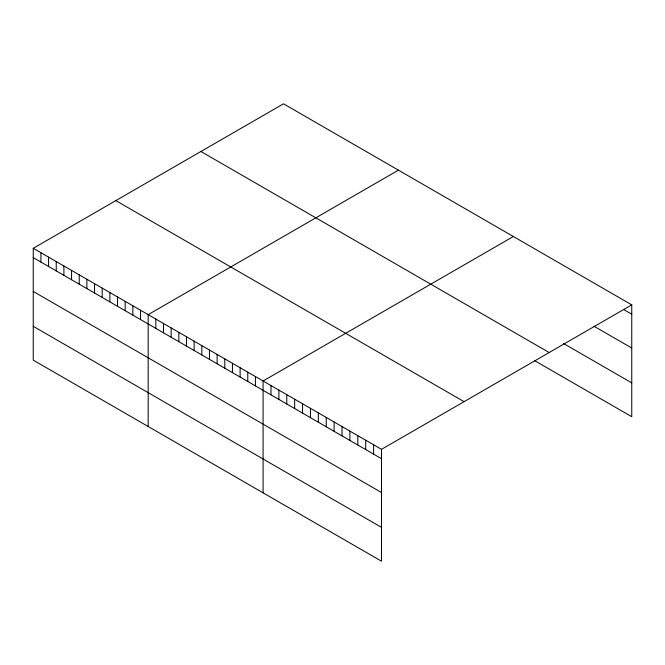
<?xml version="1.0" encoding="UTF-8"?>
<svg xmlns="http://www.w3.org/2000/svg" width="665" height="665" viewBox="0 0 665 665"><rect width="100%" height="100%" fill="white"/><g stroke="black" fill="none" stroke-linecap="round" stroke-linejoin="round"><path stroke-width="1" d="M33.25 248.294L381.494 449.349L381.494 561.194L33.25 360.139L33.25 248.294L283.506 103.806L631.75 304.861L631.75 416.706L534.394 360.505M398.426 170.157L148.17 314.636L148.17 426.489M513.347 236.507L263.091 380.987L263.091 492.832M381.494 449.349L631.75 304.861M623.853 309.632L631.75 314.196M594.036 326.249L631.75 348.019M563.338 343.381L631.75 382.882M200.921 151.487L549.165 352.541M115.835 200.614L464.079 401.668M33.25 257.621L381.494 458.675M33.25 291.453L381.494 492.507M33.25 326.307L381.494 527.362M373.597 444.794L373.597 454.12M365.708 440.23L365.708 449.565M357.812 435.675L357.812 445.01M349.915 431.12L349.915 440.446M342.026 426.564L342.026 435.891M334.129 422.001L334.129 431.336M326.241 417.445L326.241 426.78M318.344 412.89L318.344 422.217M310.447 408.335L310.447 417.662M302.558 403.771L302.558 413.106M294.662 399.216L294.662 408.551M286.773 394.661L286.773 403.988M278.876 390.106L278.876 399.432M270.988 385.542L270.988 394.877M255.427 376.565L255.427 385.9M247.771 372.142L247.771 381.469M240.107 367.72L240.107 377.047M232.442 363.298L232.442 372.624M224.787 358.876L224.787 368.202M217.123 354.445L217.123 363.78M209.458 350.023L209.458 359.358M201.803 345.601L201.803 354.935M194.138 341.178L194.138 350.513M186.474 336.756L186.474 346.083M178.819 332.334L178.819 341.66M171.154 327.912L171.154 337.238M163.49 323.489L163.49 332.816M155.834 319.067L155.834 328.394M140.506 310.214L140.506 319.549M132.85 305.792L132.85 315.127M125.186 301.37L125.186 310.705M117.522 296.947L117.522 306.274M109.866 292.525L109.866 301.852M102.202 288.103L102.202 297.43M94.538 283.681L94.538 293.007M86.882 279.25L86.882 288.585M79.218 274.828L79.218 284.163M71.554 270.406L71.554 279.741M63.898 265.983L63.898 275.318M56.234 261.561L56.234 270.888M48.57 257.139L48.57 266.466M40.914 252.717L40.914 262.043"/></g></svg>
